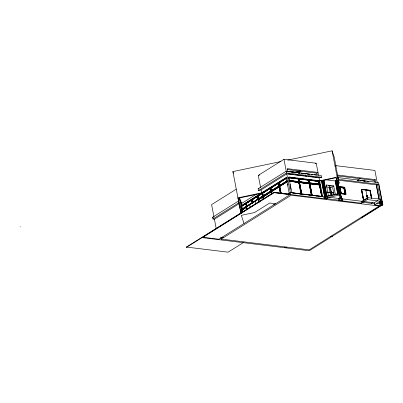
<?xml version="1.0" encoding="UTF-8"?>
<svg xmlns="http://www.w3.org/2000/svg" width="403" height="403" viewBox="0 0 403 403"><rect width="100%" height="100%" fill="white"/><g stroke="black" fill="none" stroke-linecap="round" stroke-linejoin="round"><path stroke-width="0.6" d="M252.681 202.583L253.034 202.87M270.756 191.133L270.902 191.893M380.553 201.288L380.659 202.296L381.404 202.387L381.555 201.429L380.553 201.288L381.535 201.45L380.805 202.266L380.578 201.077M245.805 203.53L246.419 206.558M246.48 207.026L242.087 209.706L242.596 212.351L241.488 205.973L242.702 211.721M257.487 196.14L258.086 199.248L257.487 196.14L241.412 206.21L242.012 209.318L246.359 206.497M262.141 193.294L262.721 196.296M262.816 196.795L258.424 199.475L258.933 202.115M270.982 191.677L263.088 196.553L263.481 198.593M279.153 186.564L271.259 191.435L271.768 194.075M367.279 196.815C367.909 197.677 366.559 195.888 367.299 196.79M246.676 206.396L246.077 203.288L246.676 206.396L252.469 202.875M258.116 199.087L246.732 206.265M258.348 199.087L257.749 195.979L258.348 199.087L262.973 196.296M263.013 196.165L262.413 193.052L263.013 196.165L270.972 191.143M271.184 191.047L270.584 187.939L271.184 191.047L279.093 186.09M278.755 182.821L279.35 185.929L278.755 182.821L286.493 177.97M299.323 182.096L309.479 183.34M298.688 181.839L298.88 181.567M319.221 184.352L318.773 181.32M299.011 178.947L298.961 178.564L298.699 178.725M298.925 182.373L289.183 181.174M309.197 183.632L299.449 182.433M309.131 180.136L318.798 181.375M299.127 182.196L289.188 180.977L299.127 182.196L301.414 194.05L299.278 193.772M288.724 177.506L308.723 179.955L298.779 178.736L299.187 181.949L298.547 178.574L288.452 177.37M309.393 183.456L299.454 182.237L309.393 183.456L311.68 195.309M318.944 181.269L309.046 179.995L318.944 181.269L319.589 184.322L318.99 181.214M319.614 184.77L309.721 183.496L319.614 184.77L321.876 196.513M289.379 180.866L289.414 181.189M299.641 182.136L299.58 182.519M309.907 183.395L312.179 195.294M318.753 181.063L337.15 177.068L339.145 183.138L337.764 182.972M300.93 194.07L298.804 182.453M367.007 195.656L366.816 195.344L367.183 195.646M367.088 195.651L367.214 195.979M245.845 203.722L245.971 203.404L245.603 203.359L245.704 203.732M246.369 206.311L241.82 209.152L242.213 209.182M242.394 209.832L246.384 207.167M258.041 199.001L252.283 202.598M270.876 190.962L263.073 196.034M271.023 191.873L263.396 196.679M279.042 185.843L270.952 190.901M319.443 184.816L321.75 196.387M325.357 196.236L323.77 197.48L325.357 196.236L327.065 196.447L323.931 180.161M319.514 184.896L309.801 183.607M308.804 179.844L298.648 178.6L301.656 194.206M319.745 184.599L322.068 196.332L319.126 181.033L288.538 177.315M325.216 194.689L326.294 195.138L325.715 195.495L325.216 194.689L325.458 194.553L322.773 180.625M246.238 206.492L246.394 207.243M246.827 206.119L246.445 206.25L246.878 206.255L246.243 203.183M252.071 202.835L252.48 203.248L251.734 199.515L252.107 199.576M262.575 196.256L262.716 196.996M278.911 186.025L279.067 186.775M287.077 180.907L287.132 181.335L279.319 186.246M236.229 189.188L211.605 204.613L213.958 216.829M260.635 187.591L258.283 175.376L283.954 159.296L316.224 163.25L318.551 175.34M239.034 203.767L214.411 219.187L212.945 219.01L212.608 217.257L238.924 200.78M258.116 188.755L286.125 171.21L321.327 175.527L321.665 177.275L319.03 177.829L286.76 173.869L261.089 189.954L258.454 190.503L258.116 188.755L258.998 188.569M294.528 172.398L296.991 172.701L288.276 171.406L300.129 173.053M212.945 219.01L239.256 202.528M258.454 190.503L286.462 172.963L321.665 177.275M256.555 194.095L241.407 203.586L239.553 197.938M261.527 193.677L260.55 193.556L241.745 205.334L239.191 197.566L242.102 212.703M286.588 177.723L241.231 206.094L242.45 212.431M245.88 203.268L241.301 206.135L241.951 209.5M257.547 195.959L251.804 199.556L252.454 202.921M263.411 199.42L262.207 193.027L257.623 195.898L258.288 199.268M270.473 187.863L278.554 182.801L280.564 193.254L278.574 182.705M278.644 182.745L286.473 177.844M278.705 183.254L278.644 182.937L257.608 196.11L270.322 188.1L270.776 191.208M245.961 203.424L241.412 206.21M246.137 203.319L251.653 199.792L252.213 202.916L252.5 202.875M251.794 199.767L257.477 196.221M270.463 188.075L278.634 182.957M278.811 182.856L286.518 178.03M262.252 193.39L257.88 196.044L258.132 196.08M270.423 188.277L262.549 193.123L262.952 193.108M286.553 178.086L278.886 182.891L286.679 178.176M241.619 206.386L241.316 206.538L241.649 206.578M241.719 206.336L246.283 203.465M252.117 199.807L246.273 203.399M270.791 188.115L262.827 193.158M278.957 182.997L270.745 188.146M259.27 195.384L260.328 194.765M258.116 198.941L262.67 196.125M262.781 196.019L270.952 191.022M287.112 180.801L279.118 185.788L279.491 185.798M246.712 206.109L252.167 202.704M242.067 209.192L246.409 206.467M258.404 198.956L262.786 196.16M271.239 190.916L279.083 186.005M279.41 185.798L287.208 180.912M279.35 185.929L287.223 180.987M241.906 209.595L287.117 181.209M246.555 206.769L241.961 209.631L242.51 212.401M262.892 196.533L258.298 199.399L258.847 202.17M262.978 196.478L271.058 191.42M271.148 191.36L279.229 186.302M280.74 193.143L279.425 186.317L287.168 181.471M242.178 209.762L246.47 207.082L246.989 207.157M258.514 199.53L262.806 196.85M263.179 196.609L270.972 191.732L271.496 191.808M271.259 191.435L279.143 186.614L279.662 186.69M279.521 186.372L287.228 181.587M246.661 207.117L242.218 209.777M258.328 199.807L258.691 199.697M258.615 199.586L263.295 196.729M263.28 196.664L270.947 191.863M271.123 191.793L271.466 191.611M271.451 191.546L279.899 186.564M287.339 181.597L279.622 186.433M289.142 180.519L299.051 181.808L298.457 178.695L288.724 177.567M262.937 196.956L258.832 199.581M271.567 191.561L279.425 186.68L279.113 186.75M287.379 181.647L279.561 186.388M265.648 195.349L266.665 194.714M242.319 210.079L241.991 210.039L242.268 209.887M289.107 180.967L289.369 180.801M327.181 197.032L327.458 198.488L326.682 198.976L274 192.518L186.453 247.351L186.398 247.059L273.944 192.226L290.689 194.281L218.34 239.594M297.928 178.655L298.215 178.474L301.177 194.004L311.574 195.213L308.471 179.824M298.205 178.564L301.303 193.959L291.51 192.755M298.28 178.71L299.056 178.227M298.19 178.952L288.639 177.763M298.265 178.872L288.629 177.688M298.719 178.63L301.807 194.08M298.432 179.128L298.673 178.962M298.865 178.877L308.532 180.131M298.547 181.839L298.149 178.856M299.177 181.572L298.845 181.783M298.628 182.136L298.89 181.97M298.905 182.499L299.061 183.783L298.799 182.604M299.374 182.227L299.636 182.06M299.086 182.624L299.348 182.458M287.253 169.532L316.823 173.159L317.987 172.429L287.188 168.65L287.752 171.567L290.15 171.91M308.194 179.914L308.486 179.728L311.534 195.208M308.547 179.97L309.323 179.481M298.341 178.937L308.648 180.212M308.965 179.985L309.227 179.824L309.857 183.133M308.678 180.383L308.94 180.222M308.915 180.277L309.247 180.151M288.12 193.929L290.356 192.528L324.677 196.735L325.377 196.296L326.893 196.483L323.755 180.196M287.923 194.1L289.495 193.118L289.48 193.521M287.933 194.186L289.566 193.158M288.064 194.181L289.671 193.173M288.457 194.09L289.475 193.45M309.444 182.831L309.111 183.038M308.894 183.395L309.156 183.229M309.66 182.886L319.589 184.322M309.267 183.441L309.529 183.274M309.076 183.703L311.373 195.228M309.64 183.486L309.902 183.32M221.222 239.075L291.233 195.218L379.238 206.009L309.222 249.86L221.222 239.075L220.637 237.296M309.615 183.718L309.373 183.884M318.491 181.154L318.753 180.987L321.715 196.523M318.738 181.083L321.801 196.468L312.657 195.339M318.551 181.461L308.607 180.196M318.944 181.642L319.211 181.481L318.874 181.456M323.639 181.244L322.874 181.164M323.654 181.4L322.874 181.164L323.639 181.259M319.236 184.262L319.71 184.09L309.736 182.957M319.488 184.73L320.264 184.242M319.584 185.148L319.881 184.977L309.665 183.733M338.112 178L337.946 177.562L378.528 182.539L382.85 204.986L381.586 205.706L380.316 205.55L379.46 201.102M324.012 186.987L324.763 187.088M324.022 187.143L324.763 187.078M311.539 195.238L311.967 195.208M337.246 180.675L335.991 180.463L335.215 180.947L337.769 194.221M325.377 179.743L335.311 180.962L336.011 180.524M338.51 179.844L338.374 179.37M329.362 185.864L331.447 195.536M326.601 187.022L329.145 187.259M336.883 182.876L337.674 183.123M330.364 187.41L332.712 187.773L334.127 195.117M332.928 186.377L333.709 185.889L335.361 194.458M243.276 242.651L228.078 252.172L186.398 247.059M326.294 195.138L325.871 192.916L325.166 192.966M325.13 192.972L325.916 193.067L323.402 180.106M321.806 196.498L322.068 196.332M343.961 187.909L345.149 194.09L345.442 193.903L344.253 187.727L340.046 187.209L344.152 187.788L345.346 193.969L341.039 193.44M340.132 188.73L340.102 187.43L341.134 193.38L345.442 193.903M338.031 188.856L338.797 188.952L337.981 188.71M344.641 194.206L345.86 194.357L344.515 187.36L342.903 187.45M326.682 198.976L327.402 198.195L324.712 197.868M339.905 187.551L343.865 188.04L344.253 187.727M357.406 180.297L360.589 178.302M341.14 193.45L340.046 187.209M361.642 180.655L365.456 181.133M339.754 187.39L344.061 187.919L344.998 193.929L343.865 188.04M338.973 200.482L339.754 199.994L342.369 200.316L342.147 199.147L340.762 198.981L340.595 198.105L339.361 197.954L338.58 198.442L338.973 200.482L361.395 203.228L367.229 199.576L380.427 201.193L380.034 199.153L367.813 197.656L361.98 201.309L341.532 198.805M337.654 175.915L374.065 180.378L375.233 179.647L375.792 182.564M361.33 189.274L370.201 190.317L371.732 198.276L370.13 190.352L361.33 189.274L363.456 200.296M363.682 200.351L361.667 189.551L363.738 200.316M361.607 189.586L370.03 190.574L371.531 198.352M367.813 197.656L367.979 198.528L367.002 198.412L361.169 202.064L361.395 203.228M363.299 201.762L362.524 202.251L374.377 203.701M363.748 201.485L374.201 202.81L377.913 200.482M371.324 203.329L372.558 202.563M374.201 202.81L374.594 204.85L380.427 201.193M382.044 201.293L380.694 201.188L382.044 201.293L382.754 204.976M379.822 203.495L380.991 202.764M374.594 204.85L380.215 205.54L381.48 204.82M380.316 205.55L382.684 204.109M381.57 205.132L361.733 217.56L361.788 217.852M382.795 204.694L309.277 250.742L201.596 237.543L201.651 237.835M360.287 180.534L361.748 180.625M273.405 204.749L275.587 203.742L269.723 203.021L254.484 212.562L241.316 215.318L244.017 223.514M246.616 206.578L245.956 203.208L251.714 199.616L252.364 202.976M284.573 247.714L286.971 247.135M330.274 236.677L332.651 236.103M263.194 196.19L262.827 195.994M240.979 213.57L232.894 171.587L280.956 161.532M287.732 160.112L332.097 150.828L334.253 157.382L335.936 166.127L335.78 165.648L374.891 170.439L377.243 182.66M258.283 175.376L259.864 175.043M315.166 163.472L316.224 163.25M293.55 172.242L300.285 170.832M294.92 172.413L301.051 171.129M317.765 177.511L319.886 177.476M239.332 197.999L260.55 193.556M325.76 196.286L339.079 193.5L340.595 198.105M327.458 198.488L324.773 198.16L324.546 196.991L340.349 193.687L342.147 199.147L341.432 198.493M324.773 198.16L340.57 194.851L342.369 200.316M271.758 191.485L271.39 191.506M252.293 199.707L252.394 199.374L252.031 199.334L252.6 202.588M258.922 199.525L258.555 199.545M319.72 184.463L319.08 181.093L308.915 179.854L309.564 183.219L319.73 184.463M257.93 196.155L252.223 199.757L252.877 202.618L252.575 202.452M258.157 196.08L262.771 193.249M299.177 182.448L289.299 181.189M309.444 183.703L289.314 181.264M319.71 184.962L299.298 182.534M357.325 180.166L359.164 180.358M360.388 180.468L361.617 180.615M357.224 180.232L358.458 180.363M360.322 180.574L361.516 180.665M337.583 175.033L375.233 179.647M287.752 171.567L290.215 171.869M292.064 172.096L293.293 172.247M301.303 173.23L303.152 173.456M304.381 173.607L309.927 174.287M311.156 174.439L313.005 174.665M314.239 174.816L316.703 175.119M378.865 184.287L338.283 179.315L338.585 180.222L376.326 184.851L379.112 199.294M288.195 173.889L293.742 174.57M294.971 174.721L303.595 175.779M304.829 175.925L306.678 176.151M307.907 176.302L313.453 176.982M314.688 177.134L316.531 177.36M299.464 181.627L289.203 180.443M309.731 182.881L299.469 181.698M326.49 186.226L326.375 184.992L333.709 185.889M309.6 183.058L319.519 184.272M289.112 180.589L299.051 181.808M309.323 183.068L299.333 181.824L309.323 183.068L308.723 179.955M339.623 186.76L344.515 187.36M289.032 180.7L299.197 181.944M299.298 181.96L309.464 183.204M288.996 180.756L319.796 184.534M289.057 180.836L299.222 182.075L301.545 194.191M319.755 184.589L309.59 183.355L311.851 195.087L308.854 179.778M339.235 187.002L341.069 187.229M328.138 185.718L333.029 186.317M340.001 187.491L343.961 187.979M319.327 185.128L319.619 185.143M277.989 182.635L278.967 182.755M278.977 182.831L279.415 185.637M278.528 182.851L280.443 193.359M278.644 182.937L278.277 182.891L278.377 183.264M278.659 183.148L278.987 183.189M278.387 183.204L270.821 188.02M341.235 193.319L345.195 193.808M279.546 186.02L279.868 186.035M343.346 193.868L344.55 194.014M327.699 192.05L330.42 192.382M330.823 192.433L334.082 192.836M343.416 194.055L340.973 193.757L340.747 192.589M279.249 186.206L279.576 186.246M278.952 186.393L279.279 186.433M327.231 192.367L330.49 192.765M331.442 192.881L333.613 193.148M325.206 193.269L325.951 193.359M271.033 187.677L270.7 187.637L271.879 194.034M270.66 187.702L271.96 193.888M269.819 187.753L270.922 187.964L271.365 190.836M270.363 187.969L271.421 194.322M270.312 188.261L270.821 188.307M340.893 198.2L339.381 198.014L338.681 198.452L328.732 197.233M376.699 203.112L379.923 203.51M292.643 192.956L298.225 193.662M302.3 194.14L311.61 195.254M312.567 195.4L321.715 196.493M295.873 193.495L297.071 193.642M299.439 193.934L300.643 194.08M302.567 194.317L303.766 194.463M305.545 194.684L306.743 194.825M309.111 195.117L310.315 195.264M312.239 195.505L313.438 195.646M315.811 195.939L317.01 196.085M318.783 196.306L319.987 196.447M324.546 196.991L325.468 197.107M270.992 190.876L271.385 190.906M271.078 191.319L271.446 191.39M271.486 191.445L271.924 193.42M270.781 191.506L271.113 191.546M326.626 198.684L338.918 200.19M381.53 205.414L380.941 201.873M290.11 194.644L274.09 192.679L202.911 237.266L218.925 239.231M262.892 192.82L262.534 192.755L263.708 199.153M262.6 192.83L263.819 199.163M262.63 192.987L261.653 192.866L237.946 197.828L238.878 200.649M262.64 193.062L263.199 195.954M262.192 193.087L263.255 199.435M262.308 193.168L261.94 193.123L262.162 193.45M262.141 193.38L262.65 193.425M263.078 195.873L263.255 195.873M263.209 196.251L263.537 196.291M257.824 195.742L258.197 195.717M263.315 196.563L263.869 199.132M262.615 196.624L262.942 196.664M262.998 196.881L263.325 196.921M257.653 196.306L257.985 196.347M262.927 196.891L262.665 196.82M257.381 196.362L252.082 199.737M258.157 198.916L258.55 198.946M258.066 199.097L252.515 202.739L251.915 199.631L252.575 202.613M258.54 199.178L258.867 199.218M258.242 199.359L258.575 199.399M258.278 199.586L257.945 199.545L257.275 196.049M251.769 199.742L251.437 199.702L251.558 200.09M251.638 199.959L252.152 200.004M255.593 201.223L255.819 203.641M252.308 202.855L251.548 200.014L246.238 203.495M246.525 203.026L246.198 202.986L246.767 206.245M245.855 203.319L246.963 209.641M245.805 203.611L241.543 206.281L241.795 206.311M246.021 203.711L245.654 203.555M249.759 204.875L250.102 207.908M242.722 205.454L241.745 205.334L241.054 201.742M246.576 206.668L246.903 206.709M240.646 206.024L241.578 206.104M241.639 206.22L241.966 207.449M242.072 209.026L242.268 209.122M242.203 209.409L242.53 209.449M242.299 209.641L241.321 209.52L241.79 211.973M242.243 209.918L242.671 211.096M212.608 217.257L213.585 217.378M221.262 237.372L223.761 237.679M366.685 181.305L368.549 181.582M363.491 180.922L365.355 181.189M363.526 180.957L364.765 181.133M301.353 173.23L303.217 173.507M304.577 173.678L305.822 173.864M307.665 174.131L308.915 174.318M288.271 171.401L296.935 172.67M298.165 172.842L300.023 173.119L298.22 172.852L299.439 173.053M301.258 173.295L302.502 173.481L301.288 173.33M304.477 173.743L305.721 173.935M380.8 202.246L381.404 202.387M262.293 192.977L270.383 187.919L271.592 194.186M257.88 195.742L259.124 201.928M279.425 186.317L280.79 193.123M263.088 196.553L263.648 199.173M258.424 199.475L258.978 202.094M331.483 191.42L331.845 193.017M257.94 195.929L257.567 195.863L258.791 202.195M336.47 178.312L337.039 180.035M337.563 182.363L336.047 177.758L320.974 180.912L288.79 176.967L291.822 192.71M339.437 194.951L340.762 198.981M232.894 171.587L233.468 173.325M378.689 184.322L381.968 201.344M380.775 201.137L381.586 205.706M381.384 204.805L377.399 184.106L376.231 184.836L379.011 199.284M379.475 201.691L380.215 205.54M374.065 180.378L374.382 182.025M369.974 190.614L371.47 198.387M367.002 198.412L367.229 199.576M361.39 189.239L363.511 200.256M335.78 165.648L339.145 183.138M337.946 177.562L338.359 179.38M340.359 189.909L340.928 192.856M339.961 188.508L340.525 191.425M332.097 150.828L337.15 177.068M340.349 193.687L340.57 194.851M338.052 182.483L340.49 195.148M337.759 181.914L340.082 193.979M337.17 180.604L339.754 194.024M337.145 180.609L339.729 194.029M336.424 180.514L339.014 193.944M335.991 180.463L338.661 194.337M339.361 197.954L339.754 199.994M335.311 180.962L337.865 194.231M330.465 187.35L331.996 195.304M329.044 187.319L330.697 195.893M326.375 184.992L328.495 196.009M323.372 180.116L326.264 195.133M322.335 180.554L325.377 196.296M321.539 180.453L324.677 196.735M321.443 180.438L324.576 196.724M319 177.663L322.622 196.483M319.665 184.715L321.947 196.568M316.823 173.159L317.181 175.013M309.076 179.834L312.033 195.309L308.985 179.889M308.476 180.186L309.015 182.987M299.454 182.237L301.736 194.09M298.588 178.519L301.62 194.261M288.483 171.93L288.367 171.335L288.452 171.784M288.795 178.277L288.986 179.335M289.943 184.242L290.165 185.451M290.402 186.634L290.971 189.632M288.729 178.267L288.901 179.39M289.188 180.977L289.273 181.239M290.321 186.579L290.538 187.894M283.954 159.296L286.306 171.512M286.76 173.869L290.749 194.568M286.125 171.21L286.462 172.963M287.747 184.08L287.989 185.284M289.188 193.259L286.155 177.516L261.653 192.866L261.089 189.954M280.901 191.939L281.128 193.133M279.763 186.342L281.027 193.102M278.871 182.519L280.962 193.118M280.851 193.102L278.826 182.584L279.294 182.881M278.463 183.118L279.032 186.04M279.138 186.614L280.397 193.39M273.944 192.226L274 192.518M271.32 191.47L271.818 194.055M270.408 187.823L271.627 194.155M270.997 191.596L271.481 194.261M270.111 188.01L270.232 188.392M262.237 192.941L263.34 198.674M262.832 196.714L263.366 199.45M258.303 197.218L258.484 198.271M258.756 199.5L259.099 201.475M257.865 195.677L259.013 201.918M246.913 206.15L246.414 203.314L245.901 203.172L247.084 209.535M246.495 206.946L247.004 209.59M242.752 212.275L241.528 205.908L241.956 206.271M240.757 206.608L240.984 207.772M238.087 198.256L241.004 213.394M214.411 219.187L216.26 228.793M20.15 226.682L20.205 226.975M325.901 193.062L325.145 192.972M365.848 190.065L367.309 197.858M366.448 195.611C366.594 196.175 367.224 195.163 366.488 195.556M366.665 196.745L366.891 197.002L366.665 196.745M367.38 195.5L367.607 195.757L367.38 195.5M367.264 196.699L366.861 196.8L367.204 196.704M367.596 196.639L367.823 196.896L367.596 196.639M367.224 195.672L367.576 195.611L367.264 195.636M367.455 196.871L367.803 196.805L367.455 196.871M382.361 202.936L381.193 203.666L382.361 202.936M344.711 187.239L339.82 186.639L341.17 193.636L346.056 194.236L344.711 187.239"/></g></svg>
